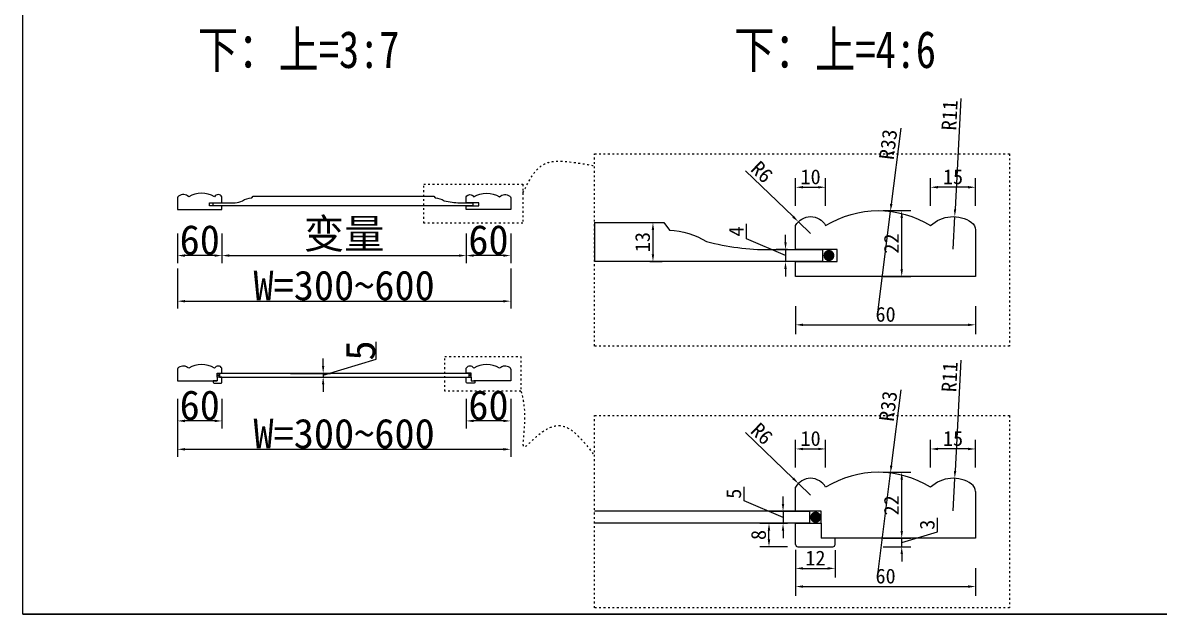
# Model space of a CAD drawing. Header units: millimetres. Extents: x 85186 to 129000, y -77269 to -36327.
# Drawn here: x 96928 to 98463, y -68110 to -67311 of the extents above; entities that cross this region are included whole.
import ezdxf

# ---------------------------------------------------------------- set-up
doc = ezdxf.new("R2010")
doc.units = ezdxf.units.MM
doc.linetypes.add('100', pattern=[30, 12, -18])
doc.styles.add('KLF-1_宋体', font='SimSun.ttf')
doc.styles.get("Standard").update_dxf_attribs({"font": 'SimSun.ttf'})
doc.styles.add('ZB_宋体', font='SimSun.ttf')
doc.styles.add('宋体', font='SimSun.ttf', dxfattribs={"width": 0.8})
doc.dimstyles.new('ZB16-1.0+4倍大样', dxfattribs={"dimscale": 10, "dimtxt": 2, "dimasz": 1, "dimexe": 1.25, "dimexo": 0.625, "dimgap": 0.4, "dimtad": 1, "dimdec": 1, "dimlfac": 0.25, "dimtxsty": 'Standard', "dimcen": 2.5, "dimclrd": 144, "dimclre": 144, "dimclrt": 4, "dimadec": 0, "dimazin": 0, "dimtfac": 1, "dimtdec": 1, "dimtmove": 1, "dimatfit": 3, "dimfxlon": 1, "dimarcsym": 0})
doc.dimstyles.new('客来福标注小', dxfattribs={"dimscale": 20, "dimtxt": 2, "dimasz": 0.5, "dimexe": 0.5, "dimexo": 0, "dimgap": 0.05, "dimtad": 1, "dimdec": 0, "dimzin": 0, "dimdsep": 46, "dimtxsty": 'Standard', "dimcen": 0, "dimclrd": 256, "dimclre": 256, "dimclrt": 256, "dimadec": 0, "dimazin": 0, "dimtfac": 1, "dimtdec": 0, "dimtofl": 0, "dimtmove": 1, "dimatfit": 3, "dimfxl": 2.2, "dimfxlon": 1, "dimtolj": 1, "dimtzin": 0, "dimarcsym": 0})

# ---------------------------------------------------------------- blocks, each defined once
blk = doc.blocks.new('*D3162')
at = {"lineweight": -2, "transparency": 16777216}
for p, q in [((97137.2, -67643.2), (97137.2, -67697.2)), ((97587.2, -67643.2), (97587.2, -67697.2)), ((97147.2, -67687.2), (97577.2, -67687.2))]:
    blk.add_line(p, q, dxfattribs=at)
at = {"transparency": 16777216}
for points in [[(97147.2, -67685.6), (97147.2, -67688.9), (97137.2, -67687.2)], [(97577.2, -67685.6), (97577.2, -67688.9), (97587.2, -67687.2)]]:
    blk.add_solid(points, dxfattribs=at)
at = {"layer": 'Defpoints', "color": 0, "transparency": 16777216}
for p in [(97137.2, -67619.2), (97587.2, -67619.2), (97587.2, -67687.2)]:
    blk.add_point(p, dxfattribs=at)
at = {"transparency": 16777216, "insert": (97362.2, -67666.2), "char_height": 40, "attachment_point": 5, "style": 'ZB_宋体'}
blk.add_mtext('\\A1;W=300~600', dxfattribs=at)
blk = doc.blocks.new('*D3163')
at = {"lineweight": -2, "transparency": 16777216}
for p, q in [((97527.2, -67595.9), (97527.2, -67635.7)), ((97587.2, -67595.9), (97587.2, -67635.7)), ((97577.2, -67625.7), (97537.2, -67625.7))]:
    blk.add_line(p, q, dxfattribs=at)
at = {"transparency": 16777216}
for points in [[(97537.2, -67624), (97537.2, -67627.3), (97527.2, -67625.7)], [(97577.2, -67624), (97577.2, -67627.3), (97587.2, -67625.7)]]:
    blk.add_solid(points, dxfattribs=at)
at = {"layer": 'Defpoints', "color": 0, "transparency": 16777216}
for p in [(97527.2, -67595.9), (97587.2, -67595.9), (97527.2, -67625.7)]:
    blk.add_point(p, dxfattribs=at)
at = {"transparency": 16777216, "insert": (97557.2, -67604.7), "char_height": 40, "attachment_point": 5, "style": 'ZB_宋体'}
blk.add_mtext('\\A1;60', dxfattribs=at)
blk = doc.blocks.new('*D3164')
at = {"lineweight": -2, "transparency": 16777216}
for p, q in [((97137.2, -67595.9), (97137.2, -67635.7)), ((97197.2, -67595.9), (97197.2, -67635.7)), ((97187.2, -67625.7), (97147.2, -67625.7))]:
    blk.add_line(p, q, dxfattribs=at)
at = {"transparency": 16777216}
for points in [[(97147.2, -67624), (97147.2, -67627.3), (97137.2, -67625.7)], [(97187.2, -67624), (97187.2, -67627.3), (97197.2, -67625.7)]]:
    blk.add_solid(points, dxfattribs=at)
at = {"layer": 'Defpoints', "color": 0, "transparency": 16777216}
for p in [(97137.2, -67595.9), (97197.2, -67595.9), (97137.2, -67625.7)]:
    blk.add_point(p, dxfattribs=at)
at = {"transparency": 16777216, "insert": (97167.2, -67604.7), "char_height": 40, "attachment_point": 5, "style": 'ZB_宋体'}
blk.add_mtext('\\A1;60', dxfattribs=at)
blk = doc.blocks.new('*D3171')
at = {"lineweight": -2, "transparency": 16777216}
for p, q in [((97197.2, -67595.9), (97197.2, -67635.7)), ((97527.2, -67595.9), (97527.2, -67635.7)), ((97207.2, -67625.7), (97517.2, -67625.7))]:
    blk.add_line(p, q, dxfattribs=at)
at = {"transparency": 16777216}
for points in [[(97207.2, -67624), (97207.2, -67627.3), (97197.2, -67625.7)], [(97517.2, -67624), (97517.2, -67627.3), (97527.2, -67625.7)]]:
    blk.add_solid(points, dxfattribs=at)
at = {"layer": 'Defpoints', "color": 0, "transparency": 16777216}
for p in [(97197.2, -67595.9), (97527.2, -67595.9), (97527.2, -67625.7)]:
    blk.add_point(p, dxfattribs=at)
at = {"transparency": 16777216, "insert": (97362.2, -67598.4), "char_height": 40, "attachment_point": 5, "style": 'ZB_宋体'}
blk.add_mtext('\\A1;变量', dxfattribs=at)
blk = doc.blocks.new('*D3178')
at = {"lineweight": -2, "transparency": 16777216}
for p, q in [((97137.2, -67843.1), (97137.2, -67897.1)), ((97587.2, -67843.1), (97587.2, -67897.1)), ((97147.2, -67887.1), (97577.2, -67887.1))]:
    blk.add_line(p, q, dxfattribs=at)
at = {"transparency": 16777216}
for points in [[(97147.2, -67885.4), (97147.2, -67888.8), (97137.2, -67887.1)], [(97577.2, -67885.4), (97577.2, -67888.8), (97587.2, -67887.1)]]:
    blk.add_solid(points, dxfattribs=at)
at = {"layer": 'Defpoints', "color": 0, "transparency": 16777216}
for p in [(97137.2, -67819.1), (97587.2, -67819.1), (97587.2, -67887.1)]:
    blk.add_point(p, dxfattribs=at)
at = {"transparency": 16777216, "insert": (97362.2, -67866.1), "char_height": 40, "attachment_point": 5, "style": 'KLF-1_宋体'}
blk.add_mtext('\\A1;W=300~600', dxfattribs=at)
blk = doc.blocks.new('*D3179')
at = {"lineweight": -2, "transparency": 16777216}
for p, q in [((97527.2, -67819.1), (97527.2, -67858.8)), ((97587.2, -67819.1), (97587.2, -67858.8)), ((97577.2, -67848.8), (97537.2, -67848.8))]:
    blk.add_line(p, q, dxfattribs=at)
at = {"transparency": 16777216}
for points in [[(97537.2, -67847.1), (97537.2, -67850.5), (97527.2, -67848.8)], [(97577.2, -67847.1), (97577.2, -67850.5), (97587.2, -67848.8)]]:
    blk.add_solid(points, dxfattribs=at)
at = {"layer": 'Defpoints', "color": 0, "transparency": 16777216}
for p in [(97527.2, -67819.1), (97587.2, -67819.1), (97527.2, -67848.8)]:
    blk.add_point(p, dxfattribs=at)
at = {"transparency": 16777216, "insert": (97557.2, -67827.8), "char_height": 40, "attachment_point": 5, "style": 'KLF-1_宋体'}
blk.add_mtext('\\A1;60', dxfattribs=at)
blk = doc.blocks.new('*D3180')
at = {"lineweight": -2, "transparency": 16777216}
for p, q in [((97137.2, -67819.1), (97137.2, -67858.8)), ((97197.2, -67819.1), (97197.2, -67858.8)), ((97187.2, -67848.8), (97147.2, -67848.8))]:
    blk.add_line(p, q, dxfattribs=at)
at = {"transparency": 16777216}
for points in [[(97147.2, -67847.1), (97147.2, -67850.5), (97137.2, -67848.8)], [(97187.2, -67847.1), (97187.2, -67850.5), (97197.2, -67848.8)]]:
    blk.add_solid(points, dxfattribs=at)
at = {"layer": 'Defpoints', "color": 0, "transparency": 16777216}
for p in [(97137.2, -67819.1), (97197.2, -67819.1), (97137.2, -67848.8)]:
    blk.add_point(p, dxfattribs=at)
at = {"transparency": 16777216, "insert": (97167.2, -67827.8), "char_height": 40, "attachment_point": 5, "style": 'KLF-1_宋体'}
blk.add_mtext('\\A1;60', dxfattribs=at)
blk = doc.blocks.new('*D3181')
at = {"color": 144, "lineweight": -2, "transparency": 16777216}
for p, q in [((97972.1, -68047.3), (97972.1, -68084.8)), ((98215.1, -68047.3), (98215.1, -68084.8)), ((97982.1, -68072.3), (98205.1, -68072.3))]:
    blk.add_line(p, q, dxfattribs=at)
at = {"color": 144, "transparency": 16777216}
for points in [[(97982.1, -68070.6), (97982.1, -68074), (97972.1, -68072.3)], [(98205.1, -68070.6), (98205.1, -68074), (98215.1, -68072.3)]]:
    blk.add_solid(points, dxfattribs=at)
at = {"layer": 'Defpoints', "color": 0, "transparency": 16777216}
for p in [(98215.1, -67992.8), (97972.1, -67997.1), (98215.1, -68072.3)]:
    blk.add_point(p, dxfattribs=at)
at = {"color": 4, "transparency": 16777216, "insert": (98093.6, -68058.3), "char_height": 20, "attachment_point": 5}
blk.add_mtext('60', dxfattribs=at)
blk = doc.blocks.new('*D3182')
at = {"color": 144, "lineweight": -2, "transparency": 16777216}
for p, q in [((98090.4, -67918.1), (98127.9, -67918.1)), ((98115.4, -67997.2), (98115.4, -67928.1)), ((98090.4, -68007.2), (98127.9, -68007.2))]:
    blk.add_line(p, q, dxfattribs=at)
at = {"color": 144, "transparency": 16777216}
for points in [[(98113.8, -67928.1), (98117.1, -67928.1), (98115.4, -67918.1)], [(98113.8, -67997.2), (98117.1, -67997.2), (98115.4, -68007.2)]]:
    blk.add_solid(points, dxfattribs=at)
at = {"layer": 'Defpoints', "color": 0, "transparency": 16777216}
for p in [(98083.5, -67918.1), (98115.4, -67918.1), (98062.7, -68007.2)]:
    blk.add_point(p, dxfattribs=at)
at = {"color": 4, "transparency": 16777216, "insert": (98101.4, -67962.7), "char_height": 20, "attachment_point": 5, "rotation": 90}
blk.add_mtext('22', dxfattribs=at)
blk = doc.blocks.new('*D3183')
at = {"color": 144, "lineweight": -2, "transparency": 16777216}
for p, q in [((97902.6, -67956.4), (97902.6, -67937.6)), ((97955.1, -67978.9), (97902.6, -67956.4)), ((97955.1, -67960.8), (97955.1, -67950.8)), ((97957.9, -67970.8), (97942.6, -67970.8)), ((97955.1, -67970.8), (97955.1, -67987)), ((97955.1, -67970.8), (97955.1, -67987)), ((97957.9, -67987), (97942.6, -67987)), ((97955.1, -67997), (97955.1, -68007))]:
    blk.add_line(p, q, dxfattribs=at)
at = {"color": 144, "transparency": 16777216}
for points in [[(97953.4, -67960.8), (97956.7, -67960.8), (97955.1, -67970.8)], [(97953.4, -67997), (97956.7, -67997), (97955.1, -67987)]]:
    blk.add_solid(points, dxfattribs=at)
at = {"layer": 'Defpoints', "color": 0, "transparency": 16777216}
for p in [(97964.2, -67970.8), (97955.1, -67987), (97964.2, -67987)]:
    blk.add_point(p, dxfattribs=at)
at = {"color": 4, "transparency": 16777216, "insert": (97888.6, -67947), "char_height": 20, "attachment_point": 5, "rotation": 90}
blk.add_mtext('5', dxfattribs=at)
blk = doc.blocks.new('*D3184')
at = {"color": 144, "lineweight": -2, "transparency": 16777216}
for p, q in [((97972.1, -67911.6), (97972.1, -67874.1)), ((97982.1, -67886.6), (98002.6, -67886.6)), ((98012.6, -67911.6), (98012.6, -67874.1))]:
    blk.add_line(p, q, dxfattribs=at)
at = {"color": 144, "transparency": 16777216}
for points in [[(97982.1, -67885), (97982.1, -67888.3), (97972.1, -67886.6)], [(98002.6, -67885), (98002.6, -67888.3), (98012.6, -67886.6)]]:
    blk.add_solid(points, dxfattribs=at)
at = {"layer": 'Defpoints', "color": 0, "transparency": 16777216}
for p in [(98012.6, -67886.6), (97972.1, -67928.2), (98012.6, -67928.2)]:
    blk.add_point(p, dxfattribs=at)
at = {"color": 4, "transparency": 16777216, "insert": (97992.3, -67872.6), "char_height": 20, "attachment_point": 5}
blk.add_mtext('10', dxfattribs=at)
blk = doc.blocks.new('*D3185')
at = {"color": 144, "lineweight": -2, "transparency": 16777216}
for p, q in [((98154.3, -67911.6), (98154.3, -67874.1)), ((98205.1, -67886.6), (98164.3, -67886.6)), ((98215.1, -67911.6), (98215.1, -67874.1))]:
    blk.add_line(p, q, dxfattribs=at)
at = {"color": 144, "transparency": 16777216}
for points in [[(98164.3, -67885), (98164.3, -67888.3), (98154.3, -67886.6)], [(98205.1, -67885), (98205.1, -67888.3), (98215.1, -67886.6)]]:
    blk.add_solid(points, dxfattribs=at)
at = {"layer": 'Defpoints', "color": 0, "transparency": 16777216}
for p in [(98154.3, -67886.6), (98154.3, -67938.4), (98215.1, -67975.7)]:
    blk.add_point(p, dxfattribs=at)
at = {"color": 4, "transparency": 16777216, "insert": (98184.7, -67872.6), "char_height": 20, "attachment_point": 5}
blk.add_mtext('15', dxfattribs=at)
blk = doc.blocks.new('*D3186')
at = {"color": 144, "lineweight": -2, "transparency": 16777216}
for p, q in [((97904.4, -67864.2), (97968.6, -67926.3)), ((97992.3, -67949.2), (97975.8, -67933.2))]:
    blk.add_line(p, q, dxfattribs=at)
at = {"color": 144, "transparency": 16777216}
blk.add_solid([(97969.8, -67925.1), (97967.5, -67927.5), (97975.8, -67933.2)], dxfattribs=at)
at = {"layer": 'Defpoints', "color": 0, "transparency": 16777216}
for p in [(97975.8, -67933.2), (97992.3, -67949.2)]:
    blk.add_point(p, dxfattribs=at)
at = {"color": 4, "transparency": 16777216, "insert": (97926.5, -67866.1), "char_height": 20, "attachment_point": 5, "rotation": 315.9803}
blk.add_mtext('R6', dxfattribs=at)
blk = doc.blocks.new('*D3187')
at = {"color": 144, "lineweight": -2, "transparency": 16777216}
for p, q in [((98114.1, -67806.7), (98101.3, -67909.2)), ((98083.5, -68052.3), (98100.1, -67919.2))]:
    blk.add_line(p, q, dxfattribs=at)
at = {"color": 144, "transparency": 16777216}
blk.add_solid([(98099.7, -67909), (98103, -67909.4), (98100.1, -67919.2)], dxfattribs=at)
at = {"layer": 'Defpoints', "color": 0, "transparency": 16777216}
for p in [(98100.1, -67919.2), (98083.5, -68052.3)]:
    blk.add_point(p, dxfattribs=at)
at = {"color": 4, "transparency": 16777216, "insert": (98097.2, -67828.9), "char_height": 20, "attachment_point": 5, "rotation": 82.8789}
blk.add_mtext('R33', dxfattribs=at)
blk = doc.blocks.new('*D3188')
at = {"color": 144, "lineweight": -2, "transparency": 16777216}
for p, q in [((98195.2, -67766.6), (98187.5, -67916.3)), ((98184.7, -67970.3), (98187, -67926.3))]:
    blk.add_line(p, q, dxfattribs=at)
at = {"color": 144, "transparency": 16777216}
blk.add_solid([(98185.8, -67916.2), (98189.1, -67916.4), (98187, -67926.3)], dxfattribs=at)
at = {"layer": 'Defpoints', "color": 0, "transparency": 16777216}
for p in [(98187, -67926.3), (98184.7, -67970.3)]:
    blk.add_point(p, dxfattribs=at)
at = {"color": 4, "transparency": 16777216, "insert": (98180, -67789.4), "char_height": 20, "attachment_point": 5, "rotation": 87.0614}
blk.add_mtext('R11', dxfattribs=at)
blk = doc.blocks.new('*D3189')
at = {"lineweight": -2, "transparency": 16777216}
for p, q in [((97405.4, -67765.6), (97405.4, -67741.9)), ((97333.9, -67774.6), (97333.9, -67764.6)), ((97333.9, -67787.1), (97405.4, -67765.6)), ((97289.9, -67784.6), (97343.9, -67784.6)), ((97289.9, -67789.6), (97343.9, -67789.6)), ((97333.9, -67784.6), (97333.9, -67789.6)), ((97333.9, -67799.6), (97333.9, -67809.6))]:
    blk.add_line(p, q, dxfattribs=at)
at = {"transparency": 16777216}
for points in [[(97332.2, -67774.6), (97335.5, -67774.6), (97333.9, -67784.6)], [(97332.2, -67799.6), (97335.5, -67799.6), (97333.9, -67789.6)]]:
    blk.add_solid(points, dxfattribs=at)
at = {"layer": 'Defpoints', "color": 0, "transparency": 16777216}
for p in [(97197.1, -67784.6), (97197.1, -67789.6), (97333.9, -67789.6)]:
    blk.add_point(p, dxfattribs=at)
at = {"transparency": 16777216, "insert": (97384.4, -67753.8), "char_height": 40, "attachment_point": 5, "rotation": 90}
blk.add_mtext('\\A1;5', dxfattribs=at)
blk = doc.blocks.new('SDS')
at = {"color": 0}
for p, q in [((120443.4, 41239.3), (120438.4, 41239.3)), ((120438.4, 41239.3), (120438.4, 41237.4)), ((120439.4, 41236.4), (120449.1, 41236.4))]:
    blk.add_line(p, q, dxfattribs=at)
for p, q in [((120450.1, 41244.5), (120443.4, 41244.5)), ((120443.4, 41244.5), (120443.4, 41239.3)), ((120450.1, 41237.4), (120450.1, 41244.5))]:
    blk.add_line(p, q)
for centre, start, end in [((120439.4, 41237.4), 180, 270), ((120449.1, 41237.4), 270, 0)]:
    blk.add_arc(centre, 1, start, end, dxfattribs=at)
blk = doc.blocks.new('sfdds')
at = {"color": 0}
blk.add_line((120351.32, 36919.39), (120351.32, 36906.39), dxfattribs=at)
blk.add_lwpolyline([(120478.37, 36901.39), (120478.37, 36901.39), (120418.37, 36901.39), (120418.37, 36906.39), (120432.28, 36906.39), (120432.28, 36910.39), (120418.37, 36910.39), (120418.37, 36918.39, -0.599598), (120428.37, 36918.39, -0.285714), (120463.37, 36918.39, -0.356081), (120477.08, 36919.44, -0.245516), (120478.37, 36916.98)], format="xyb", close=True)
blk.add_lwpolyline([(120351.32, 36919.39), (120374.37, 36919.39), (120376.25, 36916.89, -0.130305), (120388.68, 36913.07, 0.064299), (120409.67, 36910.39), (120427.37, 36910.39), (120427.37, 36906.39), (120351.32, 36906.39)], format="xyb")
blk = doc.blocks.new('*D3199')
at = {"color": 144, "lineweight": -2, "transparency": 16777216}
for p, q in [((97972.1, -67694.1), (97972.1, -67731.6)), ((98215.1, -67694.1), (98215.1, -67731.6)), ((97982.1, -67719.1), (98205.1, -67719.1))]:
    blk.add_line(p, q, dxfattribs=at)
at = {"color": 144, "transparency": 16777216}
for points in [[(97982.1, -67717.5), (97982.1, -67720.8), (97972.1, -67719.1)], [(98205.1, -67717.5), (98205.1, -67720.8), (98215.1, -67719.1)]]:
    blk.add_solid(points, dxfattribs=at)
at = {"layer": 'Defpoints', "color": 0, "transparency": 16777216}
for p in [(98215.1, -67639.6), (97972.1, -67643.9), (98215.1, -67719.1)]:
    blk.add_point(p, dxfattribs=at)
at = {"color": 4, "transparency": 16777216, "insert": (98093.6, -67705.1), "char_height": 20, "attachment_point": 5}
blk.add_mtext('60', dxfattribs=at)
blk = doc.blocks.new('*D3200')
at = {"color": 144, "lineweight": -2, "transparency": 16777216}
for p, q in [((98090.4, -67565), (98127.9, -67565)), ((98115.4, -67644.1), (98115.4, -67575)), ((98090.4, -67654.1), (98127.9, -67654.1))]:
    blk.add_line(p, q, dxfattribs=at)
at = {"color": 144, "transparency": 16777216}
for points in [[(98113.8, -67575), (98117.1, -67575), (98115.4, -67565)], [(98113.8, -67644.1), (98117.1, -67644.1), (98115.4, -67654.1)]]:
    blk.add_solid(points, dxfattribs=at)
at = {"layer": 'Defpoints', "color": 0, "transparency": 16777216}
for p in [(98083.5, -67565), (98115.4, -67565), (98062.7, -67654.1)]:
    blk.add_point(p, dxfattribs=at)
at = {"color": 4, "transparency": 16777216, "insert": (98101.4, -67609.5), "char_height": 20, "attachment_point": 5, "rotation": 90}
blk.add_mtext('22', dxfattribs=at)
blk = doc.blocks.new('*D3201')
at = {"color": 144, "lineweight": -2, "transparency": 16777216}
for p, q in [((97775, -67581.2), (97791.9, -67581.2)), ((97779.4, -67591.2), (97779.4, -67623.8)), ((97775, -67633.8), (97791.9, -67633.8))]:
    blk.add_line(p, q, dxfattribs=at)
at = {"color": 144, "transparency": 16777216}
for points in [[(97777.7, -67591.2), (97781, -67591.2), (97779.4, -67581.2)], [(97777.7, -67623.8), (97781, -67623.8), (97779.4, -67633.8)]]:
    blk.add_solid(points, dxfattribs=at)
at = {"layer": 'Defpoints', "color": 0, "transparency": 16777216}
for p in [(97768.8, -67581.2), (97768.8, -67633.8), (97779.4, -67633.8)]:
    blk.add_point(p, dxfattribs=at)
at = {"color": 4, "transparency": 16777216, "insert": (97765.4, -67607.5), "char_height": 20, "attachment_point": 5, "rotation": 90}
blk.add_mtext('13', dxfattribs=at)
blk = doc.blocks.new('*D3202')
at = {"color": 144, "lineweight": -2, "transparency": 16777216}
for p, q in [((97905.9, -67603.2), (97905.9, -67582.9)), ((97958.4, -67625.7), (97905.9, -67603.2)), ((97958.4, -67607.6), (97958.4, -67597.6)), ((97961.3, -67617.6), (97945.9, -67617.6)), ((97958.4, -67617.6), (97958.4, -67633.8)), ((97958.4, -67617.6), (97958.4, -67633.8)), ((97961.3, -67633.8), (97945.9, -67633.8)), ((97958.4, -67643.8), (97958.4, -67653.8))]:
    blk.add_line(p, q, dxfattribs=at)
at = {"color": 144, "transparency": 16777216}
for points in [[(97956.8, -67607.6), (97960.1, -67607.6), (97958.4, -67617.6)], [(97956.8, -67643.8), (97960.1, -67643.8), (97958.4, -67633.8)]]:
    blk.add_solid(points, dxfattribs=at)
at = {"layer": 'Defpoints', "color": 0, "transparency": 16777216}
for p in [(97967.5, -67617.6), (97958.4, -67633.8), (97967.5, -67633.8)]:
    blk.add_point(p, dxfattribs=at)
at = {"color": 4, "transparency": 16777216, "insert": (97891.9, -67593.1), "char_height": 20, "attachment_point": 5, "rotation": 90}
blk.add_mtext('4', dxfattribs=at)
blk = doc.blocks.new('*D3203')
at = {"color": 144, "lineweight": -2, "transparency": 16777216}
for p, q in [((97972.1, -67558.5), (97972.1, -67521)), ((97982.1, -67533.5), (98002.6, -67533.5)), ((98012.6, -67558.5), (98012.6, -67521))]:
    blk.add_line(p, q, dxfattribs=at)
at = {"color": 144, "transparency": 16777216}
for points in [[(97982.1, -67531.8), (97982.1, -67535.1), (97972.1, -67533.5)], [(98002.6, -67531.8), (98002.6, -67535.1), (98012.6, -67533.5)]]:
    blk.add_solid(points, dxfattribs=at)
at = {"layer": 'Defpoints', "color": 0, "transparency": 16777216}
for p in [(98012.6, -67533.5), (97972.1, -67575), (98012.6, -67575)]:
    blk.add_point(p, dxfattribs=at)
at = {"color": 4, "transparency": 16777216, "insert": (97992.3, -67519.5), "char_height": 20, "attachment_point": 5}
blk.add_mtext('10', dxfattribs=at)
blk = doc.blocks.new('*D3204')
at = {"color": 144, "lineweight": -2, "transparency": 16777216}
for p, q in [((98154.3, -67558.5), (98154.3, -67521)), ((98205.1, -67533.5), (98164.3, -67533.5)), ((98215.1, -67558.5), (98215.1, -67521))]:
    blk.add_line(p, q, dxfattribs=at)
at = {"color": 144, "transparency": 16777216}
for points in [[(98164.3, -67531.8), (98164.3, -67535.1), (98154.3, -67533.5)], [(98205.1, -67531.8), (98205.1, -67535.1), (98215.1, -67533.5)]]:
    blk.add_solid(points, dxfattribs=at)
at = {"layer": 'Defpoints', "color": 0, "transparency": 16777216}
for p in [(98154.3, -67533.5), (98154.3, -67585.2), (98215.1, -67622.5)]:
    blk.add_point(p, dxfattribs=at)
at = {"color": 4, "transparency": 16777216, "insert": (98184.7, -67519.5), "char_height": 20, "attachment_point": 5}
blk.add_mtext('15', dxfattribs=at)
blk = doc.blocks.new('*D3205')
at = {"color": 144, "lineweight": -2, "transparency": 16777216}
for p, q in [((97904.4, -67511.1), (97968.6, -67573.1)), ((97992.3, -67596), (97975.8, -67580.1))]:
    blk.add_line(p, q, dxfattribs=at)
at = {"color": 144, "transparency": 16777216}
blk.add_solid([(97969.8, -67571.9), (97967.5, -67574.3), (97975.8, -67580.1)], dxfattribs=at)
at = {"layer": 'Defpoints', "color": 0, "transparency": 16777216}
for p in [(97975.8, -67580.1), (97992.3, -67596)]:
    blk.add_point(p, dxfattribs=at)
at = {"color": 4, "transparency": 16777216, "insert": (97926.5, -67512.9), "char_height": 20, "attachment_point": 5, "rotation": 315.9803}
blk.add_mtext('R6', dxfattribs=at)
blk = doc.blocks.new('*D3206')
at = {"color": 144, "lineweight": -2, "transparency": 16777216}
for p, q in [((98114.1, -67453.6), (98101.3, -67556.1)), ((98083.5, -67699.1), (98100.1, -67566))]:
    blk.add_line(p, q, dxfattribs=at)
at = {"color": 144, "transparency": 16777216}
blk.add_solid([(98099.7, -67555.9), (98103, -67556.3), (98100.1, -67566)], dxfattribs=at)
at = {"layer": 'Defpoints', "color": 0, "transparency": 16777216}
for p in [(98100.1, -67566), (98083.5, -67699.1)]:
    blk.add_point(p, dxfattribs=at)
at = {"color": 4, "transparency": 16777216, "insert": (98097.2, -67475.7), "char_height": 20, "attachment_point": 5, "rotation": 82.8789}
blk.add_mtext('R33', dxfattribs=at)
blk = doc.blocks.new('*D3207')
at = {"color": 144, "lineweight": -2, "transparency": 16777216}
for p, q in [((98195.2, -67413.5), (98187.5, -67563.1)), ((98184.7, -67617.1), (98187, -67573.1))]:
    blk.add_line(p, q, dxfattribs=at)
at = {"color": 144, "transparency": 16777216}
blk.add_solid([(98185.8, -67563.1), (98189.1, -67563.2), (98187, -67573.1)], dxfattribs=at)
at = {"layer": 'Defpoints', "color": 0, "transparency": 16777216}
for p in [(98187, -67573.1), (98184.7, -67617.1)]:
    blk.add_point(p, dxfattribs=at)
at = {"color": 4, "transparency": 16777216, "insert": (98180, -67436.3), "char_height": 20, "attachment_point": 5, "rotation": 87.0614}
blk.add_mtext('R11', dxfattribs=at)
blk = doc.blocks.new('*D3208')
at = {"color": 144, "lineweight": -2, "transparency": 16777216}
for p, q in [((97972.1, -68022.8), (97972.1, -68060.3)), ((98025.5, -68023.1), (98025.5, -68060.3)), ((97982.1, -68047.8), (98015.5, -68047.8))]:
    blk.add_line(p, q, dxfattribs=at)
at = {"color": 144, "transparency": 16777216}
for points in [[(97982.1, -68046.1), (97982.1, -68049.4), (97972.1, -68047.8)], [(98015.5, -68046.1), (98015.5, -68049.4), (98025.5, -68047.8)]]:
    blk.add_solid(points, dxfattribs=at)
at = {"layer": 'Defpoints', "color": 0, "transparency": 16777216}
for p in [(97972.1, -68010.9), (98025.5, -68016.9), (98025.5, -68047.8)]:
    blk.add_point(p, dxfattribs=at)
at = {"color": 4, "transparency": 16777216, "insert": (97998.8, -68033.8), "char_height": 20, "attachment_point": 5}
blk.add_mtext('12', dxfattribs=at)
blk = doc.blocks.new('*D3209')
at = {"color": 144, "lineweight": -2, "transparency": 16777216}
for p, q in [((98115.4, -67997.2), (98115.4, -67987.2)), ((98163.9, -67998.3), (98163.9, -67979.5)), ((98090.4, -68007.2), (98127.9, -68007.2)), ((98115.4, -68012.8), (98163.9, -67998.3)), ((98115.4, -68018.5), (98115.4, -68007.2)), ((98115.4, -68018.5), (98115.4, -68007.2)), ((98090.4, -68018.5), (98127.9, -68018.5)), ((98115.4, -68028.5), (98115.4, -68038.5))]:
    blk.add_line(p, q, dxfattribs=at)
at = {"color": 144, "transparency": 16777216}
for points in [[(98113.8, -67997.2), (98117.1, -67997.2), (98115.4, -68007.2)], [(98113.8, -68028.5), (98117.1, -68028.5), (98115.4, -68018.5)]]:
    blk.add_solid(points, dxfattribs=at)
at = {"layer": 'Defpoints', "color": 0, "transparency": 16777216}
for p in [(98075.6, -68007.2), (98115.4, -68007.2), (98075.6, -68018.5)]:
    blk.add_point(p, dxfattribs=at)
at = {"color": 4, "transparency": 16777216, "insert": (98149.9, -67988.9), "char_height": 20, "attachment_point": 5, "rotation": 90}
blk.add_mtext('3', dxfattribs=at)
blk = doc.blocks.new('*D3210')
at = {"color": 144, "lineweight": -2, "transparency": 16777216}
for p, q in [((97961.1, -67987), (97923.6, -67987)), ((97936.1, -68008.5), (97936.1, -67997)), ((97961.1, -68018.5), (97923.6, -68018.5))]:
    blk.add_line(p, q, dxfattribs=at)
at = {"color": 144, "transparency": 16777216}
for points in [[(97934.4, -67997), (97937.8, -67997), (97936.1, -67987)], [(97934.4, -68008.5), (97937.8, -68008.5), (97936.1, -68018.5)]]:
    blk.add_solid(points, dxfattribs=at)
at = {"layer": 'Defpoints', "color": 0, "transparency": 16777216}
for p in [(97936.1, -67987), (98006.6, -67987), (98012.4, -68018.5)]:
    blk.add_point(p, dxfattribs=at)
at = {"color": 4, "transparency": 16777216, "insert": (97922.1, -68002.7), "char_height": 20, "attachment_point": 5, "rotation": 90}
blk.add_mtext('8', dxfattribs=at)

msp = doc.modelspace()

# ---------------------------------------------------------------- hatches: boundary and pattern name
h = msp.add_hatch(color=256)
edge = h.paths.add_edge_path()
edge.add_ellipse((98017.083, -67625.614), major_axis=(0, -7.647), ratio=0.98036134, start_angle=0, end_angle=360)
h = msp.add_hatch(color=256)
edge = h.paths.add_edge_path()
edge.add_ellipse((97192.088, -67787.031), major_axis=(-1.498, 0), ratio=0.98345922, start_angle=0, end_angle=360, ccw=False)
h = msp.add_hatch(color=256)
edge = h.paths.add_edge_path()
edge.add_ellipse((97532.392, -67787.031), major_axis=(1.498, 0), ratio=0.98345922, start_angle=0, end_angle=360)
h = msp.add_hatch(color=256)
edge = h.paths.add_edge_path()
edge.add_ellipse((97999.176, -67978.775), major_axis=(0, -7.647), ratio=0.98036134, start_angle=0, end_angle=360)

# ---------------------------------------------------------------- linework, layer by layer
for p, q in [((97137.24, -67779.171), (97137.24, -67794.758)), ((97197.24, -67784.557), (97197.24, -67777.758)), ((97527.24, -67784.557), (97527.24, -67777.758)), ((97587.24, -67779.171), (97587.24, -67794.758)), ((97137.24, -67794.758), (97137.24, -67794.758)), ((97137.24, -67794.758), (97190.501, -67794.758)), ((97190.501, -67789.557), (97190.501, -67784.557)), ((97190.501, -67784.557), (97197.24, -67784.557)), ((97197.24, -67789.557), (97190.501, -67789.557)), ((97533.979, -67784.557), (97527.24, -67784.557)), ((97527.24, -67789.557), (97533.979, -67789.557)), ((97533.979, -67789.557), (97533.979, -67784.557)), ((97587.24, -67794.758), (97537.24, -67794.758)), ((97587.24, -67794.758), (97587.24, -67794.758)), ((97972.078, -67970.772), (97972.078, -67938.372)), ((98215.078, -67944.095), (98215.078, -68007.222)), ((97936.874, -67970.772), (97990.621, -67970.772)), ((98006.586, -67970.772), (97972.078, -67970.772)), ((97990.621, -67970.772), (97990.621, -67986.972)), ((98006.586, -67986.972), (98006.586, -67970.772)), ((97972.078, -68015.474), (97972.078, -67986.972)), ((97972.078, -67986.972), (98006.586, -67986.972)), ((98215.078, -68007.222), (98006.586, -68007.222)), ((98215.078, -68007.222), (98215.078, -68007.222)), ((96928.082, -68109.664), (99945.18, -68109.664))]:
    msp.add_line(p, q)
at = {"color": 0}
for p, q in [((97190.501, -67789.557), (97190.501, -67794.758)), ((97193.965, -67784.557), (97193.965, -67789.557)), ((97530.514, -67784.557), (97530.514, -67789.557)), ((97533.979, -67789.557), (97533.979, -67794.758)), ((98006.586, -67986.972), (98006.586, -68007.222)), ((98025.505, -68015.474), (98025.505, -68007.222)), ((97975.078, -68018.474), (98022.505, -68018.474))]:
    msp.add_line(p, q, dxfattribs=at)
at = {"color": 4}
for p, q in [((97193.965, -67784.557), (97533.979, -67784.557)), ((97193.965, -67789.557), (97531.742, -67789.557)), ((97990.621, -67970.772), (97700.553, -67970.772)), ((97990.621, -67986.972), (97700.553, -67986.972))]:
    msp.add_line(p, q, dxfattribs=at)
at = {"color": 0}
msp.add_lwpolyline([(96928.082, -65220.97), (99945.18, -65220.97), (99945.18, -68109.664), (96928.082, -68109.664)], close=True, dxfattribs=at)
at = {"color": 251, "linetype": '100', "ltscale": 0.2}
for points in [[(97700.553, -67488.464), (98261.088, -67488.464), (98261.088, -67747.824), (97700.553, -67747.824)], [(97469.772, -67529.386), (97603.76, -67529.386), (97603.76, -67581.945), (97469.772, -67581.945)], [(97498.279, -67761.725), (97601.058, -67761.725), (97601.058, -67808.841), (97498.279, -67808.841)], [(97700.553, -67841.624), (98261.088, -67841.624), (98261.088, -68100.984), (97700.553, -68100.984)]]:
    msp.add_lwpolyline(points, close=True, dxfattribs=at)
for points in [[(97137.24, -67563.384), (97137.24, -67563.384), (97197.24, -67563.384), (97197.24, -67558.384), (97180.24, -67558.384), (97180.24, -67554.384), (97197.24, -67554.384), (97197.24, -67546.384, 0.59959754), (97187.24, -67546.384, 0.28571429), (97152.24, -67546.384, 0.35608131), (97138.527, -67545.335, 0.24551648), (97137.24, -67547.798)], [(97587.24, -67563.384), (97587.24, -67563.384), (97527.24, -67563.384), (97527.24, -67558.384), (97544.24, -67558.384), (97544.24, -67554.384), (97527.24, -67554.384), (97527.24, -67546.384, -0.59959754), (97537.24, -67546.384, -0.28571429), (97572.24, -67546.384, -0.35608131), (97585.953, -67545.335, -0.24551648), (97587.24, -67547.798)]]:
    msp.add_lwpolyline(points, format="xyb", close=True)
msp.add_lwpolyline([(97185.24, -67558.384), (97185.24, -67554.384), (97214.932, -67554.384, 0.13154213), (97224.925, -67551.709, -0.13030537), (97237.36, -67547.884), (97239.235, -67545.384), (97483.245, -67545.384), (97485.12, -67547.884, -0.13030537), (97497.555, -67551.709, 0.06429947), (97518.547, -67554.384), (97536.24, -67554.384), (97536.24, -67558.384), (97185.24, -67558.384)], format="xyb")
for centre, radius, start, end in [((97140.24, -67779.171), 3, 124.823145, 180), ((97144.74, -67785.64), 10.88, 46.423688, 124.823145), ((97169.74, -67805.883), 33.125, 58.109208, 121.890792), ((97192.24, -67780.428), 5.668, 28.106403, 151.893597), ((97532.24, -67780.428), 5.668, 28.106403, 151.893597), ((97554.74, -67805.883), 33.125, 58.109208, 121.890792), ((97579.74, -67785.64), 10.88, 55.176855, 133.576312), ((97584.24, -67779.171), 3, 360, 55.176855), ((97992.328, -67949.187), 22.957, 28.106403, 151.893597), ((98083.453, -68052.278), 134.156, 58.109208, 121.890792), ((98184.703, -67970.295), 44.065, 55.176855, 133.576312), ((98202.928, -67944.095), 12.15, 360, 55.176855)]:
    msp.add_arc(centre, radius, start, end)
at = {"color": 0}
for centre, start, end in [((97975.078, -68015.474), 180, 270), ((98022.505, -68015.474), 270, 0)]:
    msp.add_arc(centre, 3, start, end, dxfattribs=at)
at = {"color": 251, "linetype": '100', "ltscale": 0.2}
for points, knots in [([(97603.76, -67541.102), (97611.646, -67524.822), (97626.507, -67494.147), (97669.544, -67499.168), (97692.539, -67502.992), (97700.553, -67504.442)], [0, 0, 0, 0, 48.71968725, 91.79855784, 115.65737129, 115.65737129, 115.65737129, 115.65737129]), ([(97601.058, -67808.841), (97613.411, -67848.539), (97585.257, -67918.747), (97650.171, -67830.298), (97688.468, -67879.437), (97700.553, -67895.585)], [0, 0, 0, 0, 87.71801784, 155.131591, 197.83388632, 197.83388632, 197.83388632, 197.83388632])]:
    msp.add_open_spline(points, degree=3, knots=knots, dxfattribs=at)

# ---------------------------------------------------------------- block references
at = {"color": 0, "xscale": 4.05, "yscale": 4.05, "zscale": 4.05}
msp.add_blockref('sfdds', (-389722.306, -217104.711), dxfattribs=at)
at = {"color": 0}
msp.add_blockref('SDS', (-23252.9, -109034.025), dxfattribs=at)
at = {"color": 0, "xscale": -1}
msp.add_blockref('SDS', (217977.38, -109034.025), dxfattribs=at)

# ---------------------------------------------------------------- texts
at = {"color": 0, "char_height": 50, "width": 365.74022, "attachment_point": 1, "style": '宋体'}
for s, insert in [('下：上=3:7', (97164.373, -67322.536)), ('下：上=4:6', (97889.173, -67322.536))]:
    msp.add_mtext(s, dxfattribs=dict(at, insert=insert))

# ---------------------------------------------------------------- dimensions: what is measured, and where the dimension line sits
at = {"color": 2}
for center, mpoint, text, picture, middle in [((98184.703, -67617.135), (98186.962, -67573.128), 'R11', '*D3207', (98193.951, -67436.983)), ((98083.453, -67699.118), (98100.084, -67565.996), 'R33', '*D3206', (98111.142, -67477.485)), ((97992.328, -67596.027), (97975.82, -67580.074), 'R6', '*D3205', (97916.725, -67522.968)), ((98184.703, -67970.295), (98186.962, -67926.288), 'R11', '*D3188', (98193.951, -67790.143)), ((98083.453, -68052.278), (98100.084, -67919.156), 'R33', '*D3187', (98111.142, -67830.646)), ((97992.328, -67949.187), (97975.82, -67933.234), 'R6', '*D3186', (97916.725, -67876.128))]:
    dim = msp.add_radius_dim(center=center, mpoint=mpoint, text=text, dimstyle='ZB16-1.0+4倍大样', dxfattribs=at)
    dim.commit()
    dim.dimension.update_dxf_attribs({"geometry": picture, "text_midpoint": middle, "dimtype": 164})
for base, p1, p2, text, picture, middle in [((98012.578, -67533.466), (97972.078, -67575.025), (98012.578, -67575.025), '10', '*D3203', (97992.328, -67519.466)), ((98154.328, -67533.466), (98215.078, -67622.498), (98154.328, -67585.211), '15', '*D3204', (98184.703, -67519.466)), ((98215.078, -67719.139), (97972.078, -67643.936), (98215.078, -67639.608), '60', '*D3199', (98093.578, -67705.139)), ((98012.578, -67886.626), (97972.078, -67928.185), (98012.578, -67928.185), '10', '*D3184', (97992.328, -67872.626)), ((98154.328, -67886.626), (98215.078, -67975.658), (98154.328, -67938.372), '15', '*D3185', (98184.703, -67872.626)), ((98215.078, -68072.3), (97972.078, -67997.097), (98215.078, -67992.768), '60', '*D3181', (98093.578, -68058.3)), ((98025.505, -68047.756), (97972.078, -68010.86), (98025.505, -68016.859), '12', '*D3208', (97998.792, -68033.756))]:
    dim = msp.add_linear_dim(base=base, p1=p1, p2=p2, text=text, dimstyle='ZB16-1.0+4倍大样', dxfattribs=at)
    dim.commit()
    dim.dimension.update_dxf_attribs({"geometry": picture, "text_midpoint": middle})
at = {"color": 0}
for base, p1, p2, override, picture, middle in [((97137.24, -67625.655), (97197.24, -67595.92), (97137.24, -67595.92), {"dimtxsty": 'ZB_宋体'}, '*D3164', (97167.24, -67604.655)), ((97527.24, -67625.655), (97587.24, -67595.92), (97527.24, -67595.92), {"dimtxsty": 'ZB_宋体'}, '*D3163', (97557.24, -67604.655)), ((97137.24, -67848.814), (97197.24, -67819.079), (97137.24, -67819.079), {"dimtxsty": 'KLF-1_宋体'}, '*D3180', (97167.24, -67827.814)), ((97527.24, -67848.814), (97587.24, -67819.079), (97527.24, -67819.079), {"dimtxsty": 'KLF-1_宋体'}, '*D3179', (97557.24, -67827.814))]:
    dim = msp.add_linear_dim(base=base, p1=p1, p2=p2, dimstyle='客来福标注小', override=override, dxfattribs=at)
    dim.commit()
    dim.dimension.update_dxf_attribs({"geometry": picture, "text_midpoint": middle})
for base, p1, p2, text, override, picture, middle in [((97527.24, -67625.655), (97197.24, -67595.92), (97527.24, -67595.92), '变量', {"dimtxsty": 'ZB_宋体'}, '*D3171', (97362.24, -67598.398)), ((97587.24, -67687.22), (97137.24, -67619.186), (97587.24, -67619.186), 'W=300~600', {"dimtxsty": 'ZB_宋体'}, '*D3162', (97362.24, -67666.22)), ((97587.24, -67887.113), (97137.24, -67819.079), (97587.24, -67819.079), 'W=300~600', {"dimtxsty": 'KLF-1_宋体'}, '*D3178', (97362.24, -67866.113))]:
    dim = msp.add_linear_dim(base=base, p1=p1, p2=p2, text=text, dimstyle='客来福标注小', override=override, dxfattribs=at)
    dim.commit()
    dim.dimension.update_dxf_attribs({"geometry": picture, "text_midpoint": middle})
at = {"color": 2}
for base, p1, p2, text, picture, middle in [((98115.42, -67564.961), (98062.65, -67654.061), (98083.453, -67564.961), '22', '*D3200', (98101.42, -67609.511)), ((97779.37, -67633.811), (97768.759, -67581.161), (97768.759, -67633.811), '13', '*D3201', (97765.37, -67607.486)), ((98115.42, -67918.122), (98062.65, -68007.222), (98083.453, -67918.122), '22', '*D3182', (98101.42, -67962.672)), ((97936.106, -67986.972), (98012.379, -68018.474), (98006.586, -67986.972), '8', '*D3210', (97922.106, -68002.723)), ((98115.42, -68007.222), (98075.555, -68018.474), (98075.555, -68007.222), '3', '*D3209', (98149.92, -67994.298))]:
    dim = msp.add_linear_dim(base=base, p1=p1, p2=p2, angle=90, text=text, dimstyle='ZB16-1.0+4倍大样', dxfattribs=at)
    dim.commit()
    dim.dimension.update_dxf_attribs({"geometry": picture, "text_midpoint": middle})
for base, p1, p2, text, picture, middle in [((97958.438, -67633.811), (97967.547, -67617.611), (97967.547, -67633.811), '4', '*D3202', (97905.938, -67599.238)), ((97955.067, -67986.972), (97964.176, -67970.772), (97964.176, -67986.972), '5', '*D3183', (97902.567, -67952.399))]:
    dim = msp.add_linear_dim(base=base, p1=p1, p2=p2, angle=90, text=text, dimstyle='ZB16-1.0+4倍大样', dxfattribs=at)
    dim.commit()
    dim.dimension.update_dxf_attribs({"geometry": picture, "text_midpoint": middle, "dimtype": 160})
at = {"color": 0}
dim = msp.add_linear_dim(base=(97333.877, -67789.557), p1=(97197.123, -67784.557), p2=(97197.123, -67789.557), angle=90, dimstyle='客来福标注小', dxfattribs=at)
dim.commit()
dim.dimension.update_dxf_attribs({"geometry": '*D3189', "text_midpoint": (97384.377, -67764.607)})

doc.saveas('drawing.dxf')
